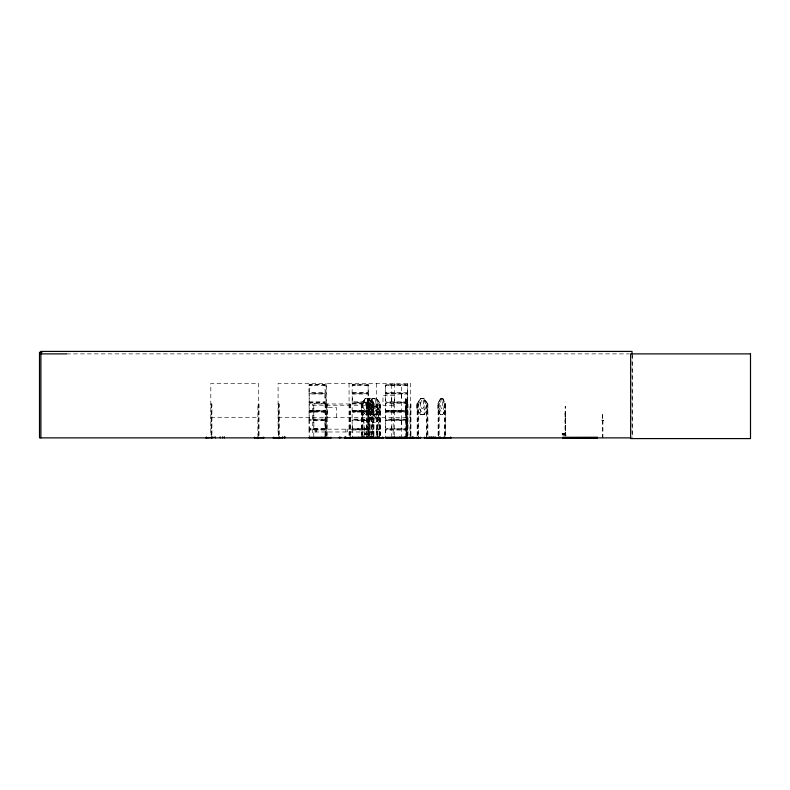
<?xml version="1.0" encoding="UTF-8"?>
<svg xmlns="http://www.w3.org/2000/svg" width="790" height="790" viewBox="0 0 790 790"><rect width="100%" height="100%" fill="white"/><g stroke="black" fill="none" stroke-linecap="round" stroke-linejoin="round"><path stroke-width="0.59" stroke-dasharray="3.95 2.96" d="M309.028 402.683L325.125 402.93L325.036 394.032L309.186 394.032L309.196 401.952L309.097 393.538L325.213 393.252L309.058 393.005L309.018 384.839L325.085 384.621M325.016 424.576L325.204 419.895M325.016 397.923L325.204 393.252M352.291 424.576L352.182 428.96L368.249 429L368.11 437.324M352.291 397.923L352.133 402.396L368.268 402.396L368.14 420.399M391.741 437.324L391.741 424.576M391.741 401.814L391.741 397.923M401.537 424.576L401.616 419.48M401.537 397.923L401.695 384.789M407.561 424.576L407.719 419.688L385.579 419.648L385.619 402.88L407.759 402.604L385.599 402.357L385.619 393.538L407.759 393.252L385.599 393.015L385.54 384.75L407.61 384.928M407.561 397.923L407.67 393.538M563.319 433.443L563.319 434.342M565.186 435.962L565.156 406.277M565.442 435.962L565.423 406.277M562.006 433.927L564.811 434.263M562.914 434.154L562.914 433.374L562.914 434.263M563.27 433.799L563.27 433.443M564.712 434.342L564.811 433.443M564.396 433.582L564.554 434.342L564.761 433.443M406.149 399.414L406.583 437.877M564.761 434.224L564.761 433.799M405.833 406.356L405.823 408.45L405.793 406.356M564.811 433.799L564.811 433.532M406.149 435.458L406.149 398.723M405.833 414.701L405.853 408.025M406.021 409.279L405.971 414.701L405.764 408.025M562.006 433.987L564.998 433.898M325.204 419.767L309.028 419.727L309.147 403.019M325.016 437.324L325.194 429.158M368.14 384.967L352.231 384.621L352.093 393.252L352.281 401.814L368.13 401.814L368.249 393.005L352.133 393.045M368.249 402.801L352.152 402.851L352.133 419.688L368.278 419.776M391.741 428.506L391.731 394.032M407.68 419.609L407.67 402.88M407.561 437.324L407.581 420.685L385.708 420.685L385.619 428.96L407.699 429M309.009 402.604L309.196 401.952M309.028 419.727L309.097 428.96L325.213 429.158M368.644 436.248L369.493 419.925A4.236 4.088 -90 0 0 369.493 413.93A4.236 4.088 -90 0 0 363.706 413.93A4.236 4.088 -90 0 0 363.706 419.925L364.496 435.083L363.775 419.925A4.236 4.088 -90 0 1 363.775 413.93A4.236 4.088 -90 0 1 369.562 413.93A4.236 4.088 -90 0 1 369.562 419.925L368.772 435.083M563.517 433.661C563.734 434.52 563.487 433.068 564.258 434.115M563.714 433.898L563.398 434.214M325.125 402.88L325.164 419.648M325.046 403.295L309.186 403.384L309.186 419.115L325.036 419.115M368.11 420.586L368.219 428.96M602.355 414.237L602.355 419.885L602.622 414.237M366.491 434.263C364.546 433.582 368.338 433.72 365.592 434.154M366.639 433.967L365.671 434.263M401.606 411.6L401.606 410.889M401.557 420.685L401.537 437.324M365.711 434.154L366.125 433.374L366.817 433.898L365.691 433.957L366.866 433.631L366.639 434.342M309.028 393.173L309.058 393.499M385.579 429L385.727 437.324M370.046 403.976L369.839 403.522L370.066 437.877M368.723 398.723L367.538 403.996L367.478 435.458M420.547 403.996L421.692 399.414L422.946 399.414L424.062 406.356L422.867 408.45L421.692 408.45L420.547 406.356M352.123 419.727L352.281 428.457L368.13 428.457L368.11 420.635L352.281 420.685M365.8 433.907L366.056 433.453M424.131 398.723L420.537 398.723L418.769 403.996L418.769 408.025L421.139 411.225L423.489 411.225L425.81 408.025L425.81 403.996L424.062 398.723L427.588 403.996M385.619 392.966L385.599 393.538M385.569 419.688L385.727 428.466L407.561 428.506M365.197 398.585L361.307 403.947L361.307 409.329L365.257 414.562L371.241 414.562L373.522 409.279L373.522 403.996L371.122 398.723L365.197 398.723L363.331 403.996L363.331 408.025L365.819 411.225M444.523 403.581L445.619 403.996L445.619 435.458M368.199 420.221L352.182 420.181M325.016 411.235L309.009 411.057L325.046 410.889L325.174 411.472M352.261 411.59L368.209 411.59L370.856 408.025L370.856 403.996L368.969 398.723L372.87 403.996L372.762 435.458M407.66 411.215L385.698 411.57L407.749 411.432L407.62 410.889L385.698 410.909M309.058 429L309.206 437.324M352.152 429L352.291 437.324M368.249 393.499L352.261 393.854M368.249 429.493L352.152 429.444M325.125 420.181L309.097 420.181M407.67 420.181L385.619 420.181M368.802 398.585L366.333 403.996L366.461 435.458M366.442 403.996L368.841 398.723M371.162 414.701L373.631 409.279M440.445 398.585L437.976 403.996L437.897 409.329L440.336 414.701L442.923 414.701L445.363 409.329L445.363 403.947L442.923 398.585L440.336 398.585L437.897 403.947L439.131 403.996M442.805 414.701L445.284 409.279M323.011 385.431L324.404 385.431M323.011 412.074L324.404 412.074M366.106 385.431L367.488 385.431M366.106 412.074L367.488 412.074M399.533 385.431L400.925 385.431M405.556 385.431L406.939 385.431M399.533 412.074L400.925 412.074M405.556 412.074L406.939 412.074M368.95 406.356L367.725 408.45L366.471 408.45L365.197 406.356L366.471 399.414L367.785 399.414M309.947 385.431L312.406 385.431M309.947 412.074L312.406 412.074M353.031 385.431L355.49 385.431M353.031 412.074L355.49 412.074M386.468 385.431L388.927 385.431M392.482 385.431L394.941 385.431M386.468 412.074L388.927 412.074M392.482 412.074L394.941 412.074M380.415 411.669L376.475 406.386L375.211 408.45L373.917 408.45L372.653 406.356L373.917 399.414L375.26 399.414C376.07 404.954 378.657 410.05 378.459 415.698L375.892 418.897L373.305 418.897L370.688 415.698L370.688 411.669L372.643 406.386L368.575 411.62L368.575 417.001L372.525 422.364L376.593 422.364L380.543 417.001L376.544 422.364M420.557 414.701L417.011 409.279L416.893 403.947L420.557 398.585M417.011 403.996L420.616 398.723M424.062 414.562L427.657 409.279M417.09 409.279L420.478 414.701L424.191 414.701L427.775 409.329L427.706 403.947L427.657 437.877M365.257 398.723L361.435 403.996L361.524 435.458M368.969 414.562L372.92 409.329L369.029 414.701M372.623 398.585L368.673 403.947L369.532 399.414L370.451 399.414M376.524 414.562L380.592 409.329L376.593 414.701L372.574 414.701M325.164 411.56L309.176 411.57M352.202 384.671L368.14 384.928M368.249 411.56L352.103 411.057L368.14 410.889L352.291 411.195M385.589 410.938L407.581 411.215M309.206 411.195L325.046 411.215M325.006 385.441L309.216 385.441M325.006 412.084L309.236 412.074M368.091 385.441L352.31 385.441M368.091 412.084L352.33 412.074M407.531 412.074L385.757 412.074M365.889 433.661L366.688 433.7L366.017 433.671M418.048 403.986L418.137 435.458M371.626 403.986L371.725 435.458M369.918 403.986L369.908 435.458M372.87 403.581L372.949 435.458M66.646 353.89L629.403 353.89M407.561 385.431L385.737 385.441M352.281 392.472L368.13 392.472L368.11 384.621L368.219 392.966M407.581 392.472L385.708 392.472L385.708 384.661L407.591 384.651L407.699 393.005M352.281 394.032L368.13 394.032L368.249 402.357M365.138 398.585L371.27 398.585L373.709 403.947L373.522 409.279M427.775 403.947L424.121 398.585L420.478 398.585L420.478 414.701M376.573 398.723L372.643 398.723L370.688 403.996L370.688 408.025L373.305 411.225L375.892 411.225L378.459 408.025L378.459 403.996L376.524 398.723L380.464 403.996L380.306 435.458M442.884 398.723L440.376 398.723L439.181 403.996L439.131 435.458M442.094 399.414L441.185 399.414L440.366 403.996L441.185 408.45L441.985 408.45L442.765 406.356L441.985 399.414M309.186 401.814L325.036 401.814M407.581 401.814L385.708 401.814L385.727 394.032L407.581 394.032L407.699 402.357M309.078 402.357L325.144 402.357M352.291 403.384L368.13 403.384L368.13 419.115L352.281 419.115M407.581 403.384L385.708 403.384L385.708 419.115L407.581 419.115M444.474 403.937L444.602 435.458M210.811 403.996L211.927 403.996L211.927 435.438M278.09 403.996L279.206 403.996L279.206 435.438M380.602 435.458L380.543 403.947L312.554 403.996L312.554 435.458M394.348 403.996L393.203 403.996L393.203 435.438M416.893 403.947L418.374 403.996L418.374 435.458M312.554 405.231L380.306 405.231M376.593 406.248L372.525 406.248L368.575 411.62L368.624 417.001L372.574 422.364M372.594 406.386L376.524 406.386M368.802 409.279L372.623 414.701M406.149 409.279L406.149 414.701M438.094 409.279L440.445 414.701M407.561 410.682L385.727 410.682L407.531 410.682M380.365 411.669L376.544 406.248M565.136 412.973L565.403 435.962M376.573 414.562L372.643 414.562L368.752 409.279L368.624 403.947L372.574 398.585L376.642 398.585L380.592 403.947M420.537 414.562L424.131 414.562M440.376 414.562L442.884 414.562M365.138 414.701L371.27 414.701M210.811 417.288L258.725 417.288M278.09 417.288L326.003 417.288M326.586 417.288L410.573 417.288M565.117 416.636L565.452 419.628M601.575 420.053L603.748 420.408L601.575 420.408L601.625 419.885L603.165 420.053M325.036 428.457L309.186 428.457L309.186 420.685L325.036 420.635L325.125 428.96M313.788 436.643L313.788 405.231L313.887 429.168L379.704 429.168M325.144 429.484L309.038 429.365M407.689 429.484L385.648 429.612M325.036 430.027L309.186 430.027L309.186 435.389M352.281 430.027L368.13 430.027L368.13 435.389M407.581 430.027L385.708 430.027L385.708 435.389M365.168 433.167L365.168 435.023L365.089 433.167L367.044 433.167M366.688 434.095L366.165 434.135M362.956 435.112L364.338 435.112M368.614 435.112L369.997 435.112M562.885 435.112L566.44 435.112M379.368 403.581L379.368 435.458M366.056 433.769L366.244 433.582M366.896 403.966L366.817 435.458M391.741 384.621L391.702 393.716M369.029 398.585L372.92 403.947M361.307 409.329L365.197 414.701M439.181 408.025L440.761 411.225L442.361 411.225L443.97 408.025L443.97 403.996L442.775 398.723M367.538 408.025L369.118 411.225L370.717 411.225L372.327 408.025L372.327 403.996L371.122 398.723M442.805 398.585L445.284 403.996L445.264 435.458M371.162 398.585L373.631 403.996L373.611 435.458M368.841 414.562L366.254 409.329L366.254 403.947M366.333 409.279L368.802 414.701M325.125 392.966L325.006 384.641L309.176 384.651L309.186 392.472L325.026 392.561M368.723 406.356L369.532 408.45L370.332 408.45L371.112 406.356L370.332 399.414M401.616 419.529L401.557 394.032M367.725 399.414L368.95 403.996L368.989 435.458M563.319 434.154L563.398 433.473L563.319 434.016M565.186 412.973L565.206 416.636M406.021 403.996L405.833 398.585L405.942 435.458M405.833 398.723L406.011 437.877M565.126 419.628L565.136 435.962M632.514 355.105L632.514 437.877M632.03 353.89L632.03 437.877M602.928 420.408L602.928 437.877M602.395 420.408L602.395 437.877M563.231 435.023L562.905 433.167L562.924 435.023M444.958 403.996L444.958 437.877M438.766 403.996L438.766 435.458M438.47 403.996L438.47 435.458M438.104 403.996L438.104 435.458M427.894 435.458L427.894 403.996L426.63 403.581L426.689 437.877M426.926 403.996L426.926 435.458M424.121 398.585L424.121 414.701M417.406 403.996L417.406 435.458M417.169 403.996L417.169 435.458M417.09 403.996L417.011 409.279M410.958 435.438L410.958 403.996L410.01 403.996L410.01 435.438M410.573 435.438L410.573 383.417L326.586 383.417L326.586 435.438M410.395 403.996L410.395 435.438M407.966 435.438L407.966 403.996L406.751 403.996L406.751 435.438M407.739 383.417L407.739 435.438M406.969 403.996L406.969 435.438M406.386 403.996L406.465 435.458M405.793 398.585L405.793 414.701M394.348 383.417L394.348 435.438M379.526 403.996L379.526 435.458M379.072 436.643L379.072 405.231L377.926 431.982L313.887 431.982L313.887 429.168M377.65 403.996L377.65 435.438M377.265 403.996L377.265 435.438M377.077 403.996L377.077 435.438M376.692 383.417L376.692 435.438M376.583 429.168L376.583 431.982M373.976 403.996L373.976 435.458M373.315 403.996L373.315 437.877M371.912 403.996L371.912 437.877M368.802 403.996L368.831 435.458M367.044 403.552L367.113 435.458M362.748 403.996L362.748 435.458M362.561 435.458L362.511 403.581M361.711 403.996L361.711 435.458M350.276 403.996L350.276 435.438M350.049 403.996L350.049 435.438M349.279 403.996L349.279 435.438M349.062 383.417L349.062 435.438M347.689 429.168L347.689 431.982M345.901 429.168L345.901 431.982M336.362 417.278L336.362 407.403L327.544 407.403L327.544 417.278M327.731 403.996L327.731 435.438M326.319 403.996L326.319 435.438M326.003 435.438L326.003 383.417L278.09 383.417L278.09 435.438M325.51 403.996L325.51 435.438M325.194 403.996L325.194 435.438M316.553 429.168L316.553 431.982M315.22 429.168L315.22 431.982M278.89 403.996L278.89 435.438M278.406 403.996L278.406 435.438M259.031 435.438L259.031 403.996L257.915 403.996L257.915 435.438M258.725 435.438L258.725 383.417L210.811 383.417L210.811 435.438M258.231 403.996L258.231 435.438M211.611 403.996L211.611 435.438M211.128 403.996L211.128 435.438M371.586 409.862L373.67 413.93C369.118 418.878 372.989 420.063 374.332 414.681C375.596 420.073 379.635 418.888 375.033 413.901C379.368 409.22 375.694 407.946 374.391 413.101L372.653 409.892L371.586 409.862M373.917 407.087L372.653 414.029L373.917 416.113L375.211 416.113L376.534 414.029L376.534 411.669L375.211 407.087L373.868 407.087M309.216 410.672L325.016 410.682L309.236 410.682M352.31 410.672L368.11 410.682L352.33 410.682M394.269 395.346L382.972 395.346L382.972 405.231L394.269 405.231L394.269 395.346"/><path stroke-width="1.19" d="M399.799 437.848L399.809 437.176M412.508 437.848L412.508 437.176M562.875 437.848L562.855 437.314L597.358 437.314L597.26 437.848L562.855 437.848L562.954 437.314M562.865 437.571L597.27 437.541M597.358 437.848L597.26 437.314M371.083 437.877L371.083 437.176L370.994 437.7M382.291 437.769L382.34 437.176M371.389 437.788L372.317 437.858L371.873 437.314L371.349 437.848L371.3 437.176M432.604 437.877L451.09 437.788M432.959 437.7L432.94 437.176M205.854 437.877L215.334 437.235M273.133 437.877L282.543 437.788M345.24 437.877L383.575 437.808M363.578 437.877L364.16 437.314L364.634 437.828L364.16 437.541M370.421 437.877L370.322 437.235M362.63 437.848L363.44 437.828L362.966 437.314L362.482 437.808L362.679 436.998M367.557 437.848L368.367 437.828L367.893 437.314L367.439 437.848L367.557 436.998M368.752 437.848L369.562 437.828L369.088 437.314L368.624 437.848L368.673 437.176M376.336 437.848L376.8 437.314L377.274 437.828L376.277 437.788M377.995 437.314C376.445 437.956 379.526 437.996 377.995 437.314L352.291 437.324M361.267 437.788L361.316 437.235M206.23 437.788L206.289 437.235M413.614 437.788L413.684 437.235M420.448 437.788L385.708 437.828M358.611 437.788L358.69 437.235L358.769 437.877M364.062 437.788L364.141 437.235M366.343 437.788L366.422 437.235M373.453 437.877L373.068 437.314L372.574 437.808L373.117 437.571M41.969 352.3L39.5 352.3L39.5 437.877L630.795 437.877M39.5 353.89L66.597 353.89M309.206 437.324L325.016 437.324M385.727 437.324L407.561 437.324M309.176 437.532L325.046 437.551M352.261 437.532L378.045 437.571M385.698 437.532L407.591 437.532M309.186 437.828L331.227 437.788M378.963 437.788L379.062 437.176M411.333 437.788L411.254 437.235M404.905 437.788L404.836 437.235M431.399 437.769L431.37 437.176M424.625 437.788L431.903 437.848L431.962 437.176M263.949 437.788L254.578 437.788M450.813 437.788L450.764 437.235M440.425 437.788L440.366 437.235M379.437 437.788L379.407 436.998M379.131 437.769L379.249 436.998M405.369 437.769L405.31 437.176M412.597 437.788L412.597 437.176M632.03 353.89L632.03 351.412L40.892 351.412L40.892 437.877M450.715 437.176L450.715 437.877M444.889 436.998L444.889 437.877M444.523 436.998L444.523 437.877M443.407 437.176L443.407 437.877M440.316 437.176L440.316 437.877M439.201 436.998L439.201 437.877M438.845 436.998L438.845 437.877M435.823 437.176L435.823 437.877M435.527 437.176L435.527 437.877M434.727 437.176L434.727 437.877M433.848 437.176L433.848 437.877M433.641 437.176L433.641 437.877M433.009 437.176L433.009 437.877M431.241 437.176L431.31 437.877M430.718 437.176L430.718 437.877M430.086 437.176L430.046 437.877M429.118 437.176L429.118 437.877M428.812 437.176L428.812 437.877M426.817 436.998L426.817 437.877M426.58 436.998L426.58 437.877M424.477 437.176L424.477 437.877M420.596 437.176L420.596 437.877M418.483 436.998L418.483 437.877M418.246 436.998L418.246 437.877M416.35 437.176L416.35 437.877M413.763 437.176L413.763 437.877M412.716 437.176L412.716 437.877M411.175 437.176L411.175 437.877M410.326 436.998L410.326 437.877M409.941 436.998L409.941 437.877M406.86 436.998L406.86 437.877M406.455 436.998L406.386 437.877M406.149 436.998L406.149 437.877M404.757 437.176L404.757 437.877M400.017 437.176L400.017 437.877M394.516 437.176L394.516 437.877M394.437 437.176L394.437 437.877M393.065 436.998L393.065 437.877M382.933 437.176L382.933 437.877M378.361 437.176L378.361 437.877M377.709 436.998L377.709 437.877M377.324 436.998L377.324 437.877M375.694 437.176L375.694 437.877M373.236 436.998L373.236 437.877M372.88 436.998L372.88 437.877M371.794 436.998L371.764 437.877M371.606 436.998L371.606 437.877M370.184 436.998L370.243 437.877M370.026 436.998L370.026 437.877M367.192 436.998L367.192 437.877M366.501 437.176L366.501 437.877M364.22 437.176L364.22 437.877M362.867 436.998L362.867 437.877M361.366 437.176L361.366 437.877M352.271 437.176L352.271 437.877M350.385 436.998L350.385 437.877M350.168 436.998L350.168 437.877M345.971 437.176L345.971 437.877M345.842 437.176L345.842 437.877M345.655 437.176L345.655 437.877M345.042 437.176L345.042 437.877M344.588 437.176L344.588 437.877M340.776 437.176L340.648 437.877M339.661 437.176L339.661 437.877M339.256 437.176L339.256 437.877M330.773 437.176L330.773 437.877M327.87 436.998L327.87 437.877M326.497 437.176L326.497 437.877M326.418 437.176L326.418 437.877M325.411 436.998L325.411 437.877M325.105 436.998L325.105 437.877M321.728 437.176L321.728 437.877M285.022 436.821L285.022 437.877M284.301 436.821L284.301 437.877M282.553 436.821L282.672 437.877M279.304 436.998L279.304 437.877M278.988 436.998L278.988 437.877M273.636 437.176L273.636 437.877M263.495 437.176L263.495 437.877M258.132 436.998L258.132 437.877M257.826 436.998L257.826 437.877M254.449 437.176L254.449 437.877M224.409 436.821L224.409 437.877M222.661 436.821L222.661 437.877M220.193 436.821L220.193 437.877M215.394 437.176L215.394 437.877M212.026 436.998L212.026 437.877M211.71 436.998L211.71 437.877M206.358 437.176L206.358 437.877M750.5 353.89L630.637 353.89L630.637 438.588L750.5 438.588L750.5 353.89M429.375 437.877L429.375 437.176L429.326 437.877M406.633 437.877L406.633 436.998L406.583 437.877M406.011 437.877L406.011 436.998L405.951 437.877"/></g></svg>
